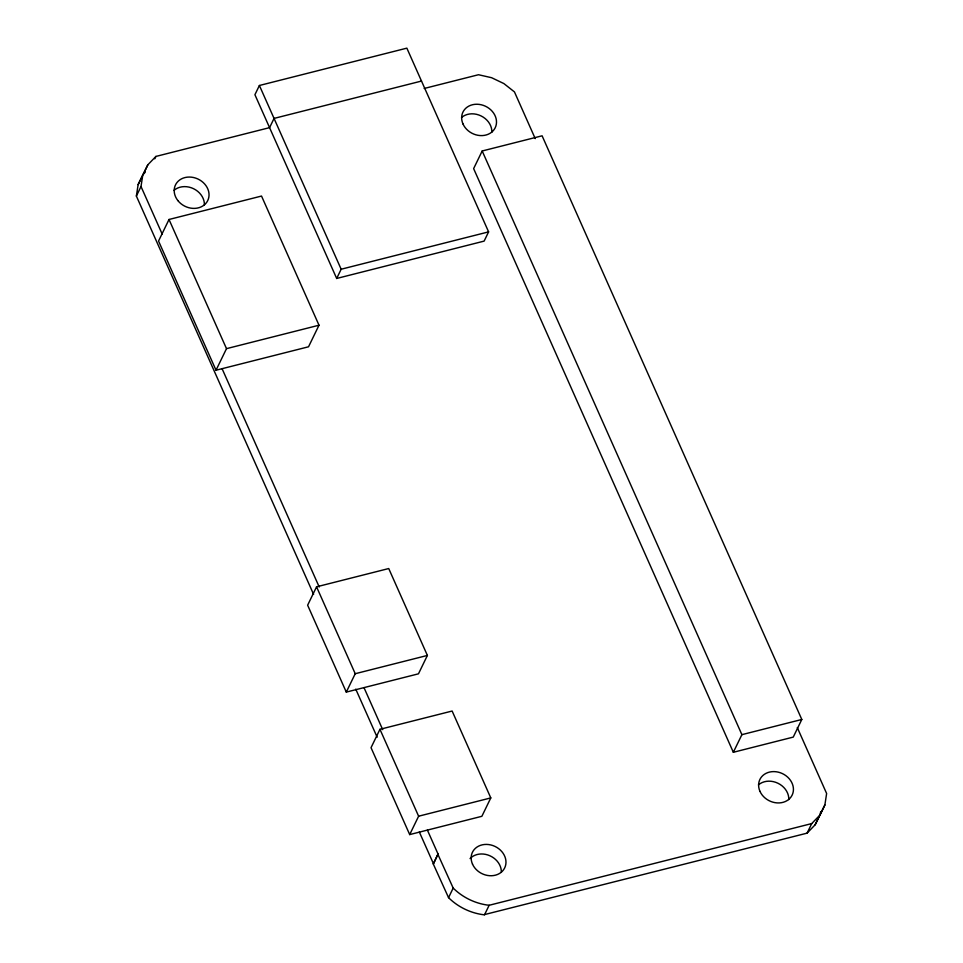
<?xml version="1.0" encoding="UTF-8"?>
<svg xmlns="http://www.w3.org/2000/svg" width="963" height="963" viewBox="0 0 963 963"><rect width="100%" height="100%" fill="white"/><g stroke="black" fill="none" stroke-linecap="round" stroke-linejoin="round"><path stroke-width="1.44" d="M797.304 727.595L826.627 793.5L824.87 804.972L815.143 824.797L807.078 833.151L483.799 914.766A52.074 43.865 25.9 0 1 448.541 897.648L433.314 864.052L438.033 854.012L427.391 830.094M433.314 864.052L438.033 854.012M136.373 196.067L138.13 184.607L142.777 175.037L141.007 186.509L136.373 196.067L313.601 594.376M820.669 811.665L820.223 814.542L824.87 804.972M421.493 81.061L274.046 118.413L269.568 127.646L155.922 156.427L147.857 164.781L143.21 174.351L145.232 172.257M154.766 158.811L155.922 156.427M169.019 219.48L158.546 241.051L216.025 370.225L308.533 346.788L319.006 325.217L261.527 196.055L169.019 219.48L226.498 348.654L216.025 370.225M259.396 85.49L254.918 94.723L336.677 278.463L484.124 241.111L488.602 231.878L406.855 48.15L259.396 85.49L341.155 269.231L336.677 278.463M482.186 150.986L473.627 168.609L733.337 752.284L793.247 737.104L801.806 719.481L542.097 135.807L482.186 150.986L741.895 734.661L733.337 752.284M316.562 586.828L307.63 605.209L346.295 692.096L418.472 673.823L427.391 655.442L388.727 568.543L316.562 586.828L355.227 673.715L346.295 692.096M379.952 729.304L371.032 747.685L409.696 834.584L481.873 816.299L490.793 797.918L452.129 711.031L379.952 729.304L418.616 816.203L409.696 834.584M448.541 897.648L453.188 888.079L437.96 854.482M484.497 914.85L489.144 905.28L811.713 823.582L819.79 815.228L815.143 824.797M807.078 833.151L811.713 823.582M138.13 184.607L147.857 164.781M424.165 88.488L478.503 74.729L491.624 77.714L503.878 83.576L514.459 91.918L535.223 138.6M341.155 269.231L488.602 231.878M226.498 348.654L319.006 325.217M355.227 673.715L427.391 655.442M418.616 816.203L490.793 797.918M741.895 734.661L801.806 719.481M489.144 905.28L488.446 905.196A52.074 43.865 25.9 0 1 453.188 888.079M141.007 186.509L162.181 234.081M222.08 368.685L319.222 586.997M363.99 687.618L382.696 729.641M355.768 689.147L377.159 737.213M419.326 831.984L433.386 863.57M174.074 190.301A17.924 15.095 25.9 0 1 193.575 188.712A17.924 15.095 25.9 0 1 204.385 205.011M758.483 784.845A17.924 15.095 25.9 0 1 777.972 783.256A17.924 15.095 25.9 0 1 788.781 799.555M470.052 858.575A17.924 15.095 25.9 0 1 489.818 855.734A17.924 15.095 25.9 0 1 501.326 872.358M461.53 117.498A17.924 15.095 25.9 0 1 481.031 115.909A17.924 15.095 25.9 0 1 491.84 132.208M177.854 200.581A17.924 15.095 25.9 0 0 207.743 200.557A17.924 15.095 25.9 0 0 189.278 177.048A17.924 15.095 25.9 0 0 177.854 200.581M472.508 864.148A17.924 15.095 25.9 0 0 502.433 871.154A17.924 15.095 25.9 0 0 490.769 844.936A17.924 15.095 25.9 0 0 472.508 864.148M759.963 791.345A17.924 15.095 25.9 0 0 789.889 798.351A17.924 15.095 25.9 0 0 778.224 772.133A17.924 15.095 25.9 0 0 759.963 791.345M463.01 123.998A17.924 15.095 25.9 0 0 492.948 131.004A17.924 15.095 25.9 0 0 481.271 104.774A17.924 15.095 25.9 0 0 463.01 123.998"/></g></svg>
